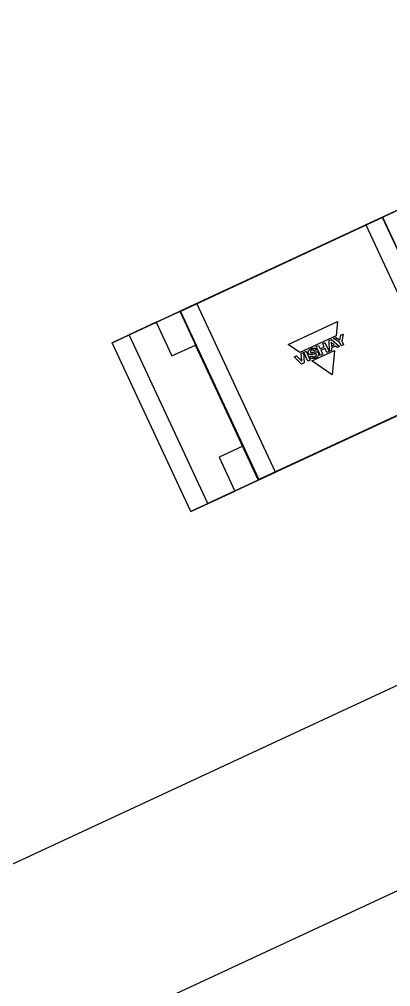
# Model space of a CAD drawing. Header units: millimetres. Extents: x 15 to 205, y 5 to 292.
# Drawn here: x 93.214 to 94.21, y 182.48 to 185.078 of the extents above; entities that cross this region are included whole.
import ezdxf

# ---------------------------------------------------------------- set-up
doc = ezdxf.new("R2010")
doc.units = ezdxf.units.MM

msp = doc.modelspace()

# ---------------------------------------------------------------- linework, layer by layer
at = {"color": 7, "linetype": 'Continuous', "lineweight": 25}
for p, q in [((94.1433, 184.526), (94.37, 184.6314)), ((93.5086, 184.2308), (94.3247, 184.6103)), ((94.3247, 184.6103), (94.1433, 184.526)), ((94.1878, 184.5467), (93.6455, 184.2945)), ((94.1882, 184.5458), (93.646, 184.2936)), ((94.1882, 184.5458), (94.1878, 184.5467)), ((94.1878, 184.5467), (94.1882, 184.5458)), ((94.1891, 184.5462), (94.1882, 184.5458)), ((94.1882, 184.5458), (94.1891, 184.5462)), ((94.3982, 184.0942), (94.1882, 184.5458)), ((94.3991, 184.0946), (94.1891, 184.5462)), ((94.1433, 184.526), (94.3542, 184.0726)), ((96.635, 184.4084), (71.2462, 172.6012)), ((93.69, 184.3152), (93.4633, 184.2097)), ((93.5086, 184.2308), (93.69, 184.3152)), ((93.9008, 183.8618), (93.69, 184.3152)), ((93.646, 184.2936), (93.645, 184.2932)), ((93.645, 184.2932), (93.646, 184.2936)), ((93.855, 183.8416), (93.645, 184.2932)), ((93.6455, 184.2945), (93.646, 184.2936)), ((93.646, 184.2936), (93.6455, 184.2945)), ((93.646, 184.2936), (93.856, 183.842)), ((93.4633, 184.2097), (93.5812, 184.2646)), ((93.5812, 184.2646), (93.5086, 184.2308)), ((93.5812, 184.2646), (93.6233, 184.1739)), ((93.9347, 184.2048), (94.0674, 184.2665)), ((94.0674, 184.2665), (94.0635, 184.2282)), ((93.7195, 183.7774), (93.5086, 184.2308)), ((94.0635, 184.2282), (93.9662, 184.1829)), ((94.0563, 184.2206), (94.0631, 184.2238)), ((94.0631, 184.2238), (94.074, 184.2174)), ((94.074, 184.2174), (94.076, 184.2298)), ((94.076, 184.2298), (94.0827, 184.2329)), ((94.0827, 184.2329), (94.0793, 184.2135)), ((93.6741, 183.7564), (93.4633, 184.2097)), ((93.6233, 184.1739), (93.6868, 184.2034)), ((93.8133, 183.9314), (93.6868, 184.2034)), ((93.9662, 184.1829), (93.9347, 184.2048)), ((94.0106, 184.1994), (94.0167, 184.2022)), ((94.0217, 184.1756), (94.0106, 184.1994)), ((94.0167, 184.2022), (94.0209, 184.193)), ((94.0209, 184.193), (94.0321, 184.1982)), ((94.0278, 184.2074), (94.0339, 184.2102)), ((94.0321, 184.1982), (94.0278, 184.2074)), ((94.0339, 184.2102), (94.0449, 184.1864)), ((94.0449, 184.2153), (94.0511, 184.2182)), ((94.0456, 184.1866), (94.0449, 184.2153)), ((94.0583, 184.2038), (94.0507, 184.2109)), ((94.0507, 184.2109), (94.0507, 184.2108)), ((94.0507, 184.2108), (94.0511, 184.2004)), ((94.0511, 184.2182), (94.0725, 184.1992)), ((94.0511, 184.2004), (94.0583, 184.2038)), ((94.0617, 184.2006), (94.0514, 184.1958)), ((94.0514, 184.1958), (94.0517, 184.1895)), ((94.0732, 184.2108), (94.0563, 184.2206)), ((94.0662, 184.1963), (94.0617, 184.2006)), ((94.0725, 184.1992), (94.0662, 184.1963)), ((94.0775, 184.2015), (94.0732, 184.2108)), ((94.0836, 184.2043), (94.0775, 184.2015)), ((94.0793, 184.2135), (94.0836, 184.2043)), ((93.9512, 184.1717), (93.9574, 184.1746)), ((93.9712, 184.1521), (93.9512, 184.1717)), ((93.9574, 184.1746), (93.9713, 184.1607)), ((93.9698, 184.1804), (93.976, 184.1833)), ((93.9714, 184.1608), (93.9698, 184.1804)), ((93.976, 184.1833), (93.978, 184.1552)), ((93.977, 184.1837), (93.9831, 184.1866)), ((93.9881, 184.1599), (93.977, 184.1837)), ((93.9831, 184.1866), (93.9942, 184.1627)), ((93.9927, 184.1717), (93.9986, 184.1744)), ((93.9987, 184.1607), (94.0597, 184.189)), ((94.0109, 184.1908), (94.005, 184.1881)), ((94.0278, 184.1784), (94.0217, 184.1756)), ((94.0341, 184.1938), (94.023, 184.1886)), ((94.023, 184.1886), (94.0278, 184.1784)), ((94.0389, 184.1835), (94.0341, 184.1938)), ((94.0449, 184.1864), (94.0389, 184.1835)), ((94.0517, 184.1895), (94.0456, 184.1866)), ((94.0597, 184.189), (94.0529, 184.1231)), ((94.5355, 184.157), (93.7195, 183.7774)), ((93.978, 184.1552), (93.9712, 184.1521)), ((93.9713, 184.1607), (93.9714, 184.1608)), ((93.9942, 184.1627), (93.9881, 184.1599)), ((94.0529, 184.1231), (93.9987, 184.1607)), ((94.3982, 184.0942), (93.856, 183.842)), ((93.8564, 183.8411), (94.3986, 184.0933)), ((71.4571, 172.1478), (96.8458, 183.9551)), ((93.8133, 183.9314), (93.7498, 183.9019)), ((93.7498, 183.9019), (93.792, 183.8112)), ((93.9008, 183.8618), (93.6741, 183.7564)), ((93.7195, 183.7774), (93.9008, 183.8618)), ((93.855, 183.8416), (93.856, 183.842)), ((93.856, 183.842), (93.855, 183.8416)), ((93.856, 183.842), (93.8564, 183.8411)), ((93.8564, 183.8411), (93.856, 183.842)), ((93.6741, 183.7564), (93.792, 183.8112)), ((93.792, 183.8112), (93.7195, 183.7774))]:
    msp.add_line(p, q, dxfattribs=at)
for centre, start, end in [((94.1882, 184.5458), 24.9412, 114.9412), ((94.1882, 184.5458), 24.9412, 114.9412), ((93.646, 184.2936), 114.9412, 204.9412), ((93.646, 184.2936), 114.9412, 204.9412), ((93.856, 183.842), 204.9412, 294.9412), ((93.856, 183.842), 204.9412, 294.9412)]:
    msp.add_arc(centre, 0.001, start, end, dxfattribs=at)
for points, knots in [([(126.2342, 206.1335), (123.4476, 204.8375), (117.9458, 202.2789), (109.6769, 198.4331), (100.006, 193.9358), (88.8841, 188.7635), (80.5296, 184.8781), (76.3635, 182.9406)], [0, 0, 0, 0, 0.167631, 0.330958, 0.497429, 0.749386, 1, 1, 1, 1]), ([(81.4237, 172.0597), (85.5898, 173.9972), (93.9444, 177.8825), (104.3834, 182.7373), (112.6928, 186.6018), (118.8656, 189.4724), (125.0502, 192.3485), (129.1982, 194.2776), (131.2945, 195.2525)], [0, 0, 0, 0, 0.250614, 0.502571, 0.627963, 0.750476, 0.873897, 1, 1, 1, 1]), ([(80.4357, 181.6644), (81.3873, 182.107), (84.2425, 183.4348), (89.0018, 185.6481), (93.7653, 187.8635), (97.5776, 189.6364), (100.9629, 191.2108), (104.1315, 192.6844), (107.092, 194.0612), (108.5717, 194.7493), (109.3115, 195.0933)], [0, 0, 0, 0, 0.098942, 0.296859, 0.494758, 0.593727, 0.692693, 0.846267, 0.923131, 1, 1, 1, 1]), ([(109.3115, 195.0933), (108.8357, 194.8721), (107.8842, 194.4296), (105.9777, 193.5429), (103.5944, 192.4346), (99.7824, 190.6618), (94.8726, 188.3784), (88.8635, 185.5838), (84.7588, 183.6749), (82.7064, 182.7204)], [0, 0, 0, 0, 0.053733, 0.107475, 0.214909, 0.322348, 0.537149, 0.768574, 1, 1, 1, 1]), ([(83.0718, 175.9962), (84.0234, 176.4387), (86.8786, 177.7665), (91.6379, 179.9799), (96.4014, 182.1952), (100.2137, 183.9682), (103.599, 185.5425), (106.7676, 187.0161), (109.7281, 188.3929), (111.2077, 189.081), (111.9476, 189.4251)], [0, 0, 0, 0, 0.098942, 0.296859, 0.494758, 0.593727, 0.692693, 0.846267, 0.923131, 1, 1, 1, 1]), ([(111.9476, 189.4251), (111.4718, 189.2039), (110.5202, 188.7613), (108.6138, 187.8747), (106.2305, 186.7663), (101.3182, 184.4818), (94.3569, 181.2444), (88.3473, 178.4496), (85.3425, 177.0522)], [0, 0, 0, 0, 0.053733, 0.107475, 0.214909, 0.322348, 0.661173, 1, 1, 1, 1]), ([(93.9893, 184.1814), (93.9892, 184.1818), (93.9889, 184.1826), (93.9887, 184.1838), (93.9887, 184.185), (93.989, 184.1862), (93.9895, 184.1873), (93.9902, 184.1886), (93.9913, 184.1899), (93.9928, 184.1913), (93.9944, 184.1925), (93.9957, 184.1931), (93.9963, 184.1934)], [0, 0, 0, 0, 0.083836, 0.162978, 0.240017, 0.317025, 0.395442, 0.476081, 0.601648, 0.73219, 0.86583, 1, 1, 1, 1]), ([(93.9893, 184.1814), (93.9892, 184.1818), (93.9889, 184.1826), (93.9887, 184.1838), (93.9887, 184.185), (93.989, 184.1862), (93.9895, 184.1873), (93.9902, 184.1886), (93.9913, 184.1899), (93.9928, 184.1913), (93.9944, 184.1925), (93.9957, 184.1931), (93.9963, 184.1934)], [0, 0, 0, 0, 0.083836, 0.162978, 0.240017, 0.317025, 0.395442, 0.476081, 0.601648, 0.73219, 0.86583, 1, 1, 1, 1]), ([(94.0007, 184.1784), (94.0001, 184.1783), (93.9988, 184.1781), (93.9969, 184.1778), (93.9951, 184.1777), (93.9936, 184.1779), (93.9924, 184.1783), (93.9915, 184.1788), (93.9906, 184.1795), (93.9899, 184.1803), (93.9895, 184.181), (93.9893, 184.1814)], [0, 0, 0, 0, 0.151123, 0.299162, 0.440716, 0.574416, 0.655344, 0.735536, 0.817472, 0.904404, 1, 1, 1, 1]), ([(94.0007, 184.1784), (94.0001, 184.1783), (93.9988, 184.1781), (93.9969, 184.1778), (93.9951, 184.1777), (93.9936, 184.1779), (93.9924, 184.1783), (93.9915, 184.1788), (93.9906, 184.1795), (93.9899, 184.1803), (93.9895, 184.181), (93.9893, 184.1814)], [0, 0, 0, 0, 0.151123, 0.299162, 0.440716, 0.574416, 0.655344, 0.735536, 0.817472, 0.904404, 1, 1, 1, 1]), ([(94.0084, 184.1687), (94.0078, 184.1684), (94.0066, 184.1679), (94.0047, 184.1673), (94.0028, 184.1669), (94.001, 184.1668), (93.9994, 184.1669), (93.9979, 184.1671), (93.9966, 184.1676), (93.9954, 184.1683), (93.9943, 184.1692), (93.9934, 184.1703), (93.993, 184.1712), (93.9927, 184.1717)], [0, 0, 0, 0, 0.111674, 0.220816, 0.326505, 0.428114, 0.525478, 0.603732, 0.680129, 0.755942, 0.832975, 0.913485, 1, 1, 1, 1]), ([(94.0084, 184.1687), (94.0078, 184.1684), (94.0066, 184.1679), (94.0047, 184.1673), (94.0028, 184.1669), (94.001, 184.1668), (93.9994, 184.1669), (93.9979, 184.1671), (93.9966, 184.1676), (93.9954, 184.1683), (93.9943, 184.1692), (93.9934, 184.1703), (93.993, 184.1712), (93.9927, 184.1717)], [0, 0, 0, 0, 0.111674, 0.220816, 0.326505, 0.428114, 0.525478, 0.603732, 0.680129, 0.755942, 0.832975, 0.913485, 1, 1, 1, 1]), ([(93.9979, 184.1892), (93.9976, 184.189), (93.9969, 184.1887), (93.9961, 184.1881), (93.9954, 184.1874), (93.995, 184.1867), (93.9947, 184.186), (93.9947, 184.1853), (93.9949, 184.1848), (93.995, 184.1846)], [0, 0, 0, 0, 0.1772, 0.35411, 0.523148, 0.642763, 0.757731, 0.873619, 1, 1, 1, 1]), ([(93.9979, 184.1892), (93.9976, 184.189), (93.9969, 184.1887), (93.9961, 184.1881), (93.9954, 184.1874), (93.995, 184.1867), (93.9947, 184.186), (93.9947, 184.1853), (93.9949, 184.1848), (93.995, 184.1846)], [0, 0, 0, 0, 0.1772, 0.35411, 0.523148, 0.642763, 0.757731, 0.873619, 1, 1, 1, 1]), ([(93.995, 184.1846), (93.9951, 184.1843), (93.9953, 184.184), (93.9958, 184.1835), (93.9966, 184.1833), (93.9974, 184.1833), (93.9984, 184.1834), (93.9996, 184.1836), (94.0011, 184.1839), (94.0029, 184.1843), (94.0042, 184.1846), (94.0049, 184.1848)], [0, 0, 0, 0, 0.0653002, 0.1238217, 0.189595, 0.2763177, 0.3674886, 0.4821944, 0.6237749, 0.7953605, 1, 1, 1, 1]), ([(93.995, 184.1846), (93.9951, 184.1843), (93.9953, 184.184), (93.9958, 184.1835), (93.9966, 184.1833), (93.9974, 184.1833), (93.9984, 184.1834), (93.9996, 184.1836), (94.0011, 184.1839), (94.0029, 184.1843), (94.0042, 184.1846), (94.0049, 184.1848)], [0, 0, 0, 0, 0.0653, 0.123822, 0.189595, 0.276318, 0.367489, 0.482194, 0.623775, 0.795361, 1, 1, 1, 1]), ([(93.9963, 184.1934), (93.9968, 184.1936), (93.998, 184.1941), (93.9997, 184.1947), (94.0014, 184.1951), (94.0031, 184.1953), (94.0047, 184.1952), (94.006, 184.195), (94.0072, 184.1946), (94.0083, 184.194), (94.0093, 184.1931), (94.0102, 184.1921), (94.0106, 184.1913), (94.0109, 184.1908)], [0, 0, 0, 0, 0.113094, 0.22318, 0.329301, 0.430844, 0.5277, 0.605285, 0.680912, 0.75601, 0.832566, 0.913011, 1, 1, 1, 1]), ([(93.9963, 184.1934), (93.9968, 184.1936), (93.998, 184.1941), (93.9997, 184.1947), (94.0014, 184.1951), (94.0031, 184.1953), (94.0047, 184.1952), (94.006, 184.195), (94.0072, 184.1946), (94.0083, 184.194), (94.0093, 184.1931), (94.0102, 184.1921), (94.0106, 184.1913), (94.0109, 184.1908)], [0, 0, 0, 0, 0.113094, 0.22318, 0.329301, 0.430844, 0.5277, 0.605285, 0.680912, 0.75601, 0.832566, 0.913011, 1, 1, 1, 1]), ([(94.005, 184.1881), (94.0048, 184.1885), (94.0044, 184.1891), (94.0035, 184.1898), (94.0025, 184.1902), (94.0015, 184.1902), (94.0003, 184.1901), (93.9991, 184.1897), (93.9983, 184.1894), (93.9979, 184.1892)], [0, 0, 0, 0, 0.150428, 0.281144, 0.404859, 0.531995, 0.675436, 0.831692, 1, 1, 1, 1]), ([(94.005, 184.1881), (94.0048, 184.1885), (94.0044, 184.1891), (94.0035, 184.1898), (94.0025, 184.1902), (94.0015, 184.1902), (94.0003, 184.1901), (93.9991, 184.1897), (93.9983, 184.1894), (93.9979, 184.1892)], [0, 0, 0, 0, 0.150428, 0.281144, 0.404859, 0.531995, 0.675436, 0.831692, 1, 1, 1, 1]), ([(93.9986, 184.1744), (93.9988, 184.1741), (93.9991, 184.1735), (93.9998, 184.1727), (94.0006, 184.1722), (94.0015, 184.1719), (94.0026, 184.1718), (94.0039, 184.1719), (94.0053, 184.1722), (94.0062, 184.1726), (94.0067, 184.1728)], [0, 0, 0, 0, 0.118003, 0.224829, 0.32648, 0.428067, 0.533159, 0.679024, 0.835133, 1, 1, 1, 1]), ([(93.9986, 184.1744), (93.9988, 184.1741), (93.9991, 184.1735), (93.9998, 184.1727), (94.0006, 184.1722), (94.0015, 184.1719), (94.0026, 184.1718), (94.0039, 184.1719), (94.0053, 184.1722), (94.0062, 184.1726), (94.0067, 184.1728)], [0, 0, 0, 0, 0.118003, 0.224829, 0.32648, 0.428067, 0.533159, 0.679024, 0.835133, 1, 1, 1, 1]), ([(94.0107, 184.1783), (94.0106, 184.1785), (94.0104, 184.1789), (94.0099, 184.1793), (94.0091, 184.1796), (94.0081, 184.1798), (94.0069, 184.1797), (94.0055, 184.1795), (94.0039, 184.1792), (94.0023, 184.1788), (94.0012, 184.1786), (94.0007, 184.1784)], [0, 0, 0, 0, 0.062595, 0.121834, 0.182912, 0.284909, 0.403207, 0.537228, 0.68404, 0.839719, 1, 1, 1, 1]), ([(94.0107, 184.1783), (94.0106, 184.1785), (94.0104, 184.1789), (94.0099, 184.1793), (94.0091, 184.1796), (94.0081, 184.1798), (94.0069, 184.1797), (94.0055, 184.1795), (94.0039, 184.1792), (94.0023, 184.1788), (94.0012, 184.1786), (94.0007, 184.1784)], [0, 0, 0, 0, 0.062595, 0.121834, 0.182912, 0.284909, 0.403207, 0.537228, 0.68404, 0.839719, 1, 1, 1, 1]), ([(94.0049, 184.1848), (94.0051, 184.1848), (94.0057, 184.185), (94.0067, 184.1852), (94.0079, 184.1853), (94.0091, 184.1855), (94.0104, 184.1854), (94.0116, 184.1853), (94.0127, 184.185), (94.0138, 184.1845), (94.0147, 184.1838), (94.0156, 184.1828), (94.016, 184.182), (94.0163, 184.1816)], [0, 0, 0, 0, 0.06237, 0.141521, 0.232871, 0.332215, 0.435973, 0.523929, 0.612451, 0.701905, 0.793998, 0.891899, 1, 1, 1, 1]), ([(94.0049, 184.1848), (94.0051, 184.1848), (94.0057, 184.185), (94.0067, 184.1852), (94.0079, 184.1853), (94.0091, 184.1855), (94.0104, 184.1854), (94.0116, 184.1853), (94.0127, 184.185), (94.0138, 184.1845), (94.0147, 184.1838), (94.0156, 184.1828), (94.016, 184.182), (94.0163, 184.1816)], [0, 0, 0, 0, 0.0623699, 0.1415214, 0.2328714, 0.3322152, 0.4359727, 0.5239287, 0.6124514, 0.701905, 0.7939981, 0.8918988, 1, 1, 1, 1]), ([(94.0067, 184.1728), (94.0071, 184.173), (94.0079, 184.1734), (94.009, 184.1741), (94.0099, 184.1749), (94.0105, 184.1757), (94.0109, 184.1765), (94.011, 184.1774), (94.0108, 184.178), (94.0107, 184.1783)], [0, 0, 0, 0, 0.1671217, 0.3456322, 0.5214227, 0.6455743, 0.7621473, 0.876211, 1, 1, 1, 1]), ([(94.0067, 184.1728), (94.0071, 184.173), (94.0079, 184.1734), (94.009, 184.1741), (94.0099, 184.1749), (94.0105, 184.1757), (94.0109, 184.1765), (94.011, 184.1774), (94.0108, 184.178), (94.0107, 184.1783)], [0, 0, 0, 0, 0.167122, 0.345632, 0.521423, 0.645574, 0.762147, 0.876211, 1, 1, 1, 1]), ([(94.0163, 184.1816), (94.0165, 184.1811), (94.0168, 184.1802), (94.017, 184.1786), (94.0168, 184.177), (94.0163, 184.1755), (94.0154, 184.1739), (94.0141, 184.1725), (94.0126, 184.1711), (94.0106, 184.1698), (94.0091, 184.169), (94.0084, 184.1687)], [0, 0, 0, 0, 0.093231, 0.18407, 0.275846, 0.371929, 0.475443, 0.586964, 0.710412, 0.847584, 1, 1, 1, 1]), ([(94.0163, 184.1816), (94.0165, 184.1811), (94.0168, 184.1802), (94.017, 184.1786), (94.0168, 184.177), (94.0163, 184.1755), (94.0154, 184.1739), (94.0141, 184.1725), (94.0126, 184.1711), (94.0106, 184.1698), (94.0091, 184.169), (94.0084, 184.1687)], [0, 0, 0, 0, 0.093231, 0.18407, 0.275846, 0.371929, 0.475443, 0.586964, 0.710412, 0.847584, 1, 1, 1, 1])]:
    msp.add_open_spline(points, degree=3, knots=knots, dxfattribs=at)

doc.saveas('drawing.dxf')
